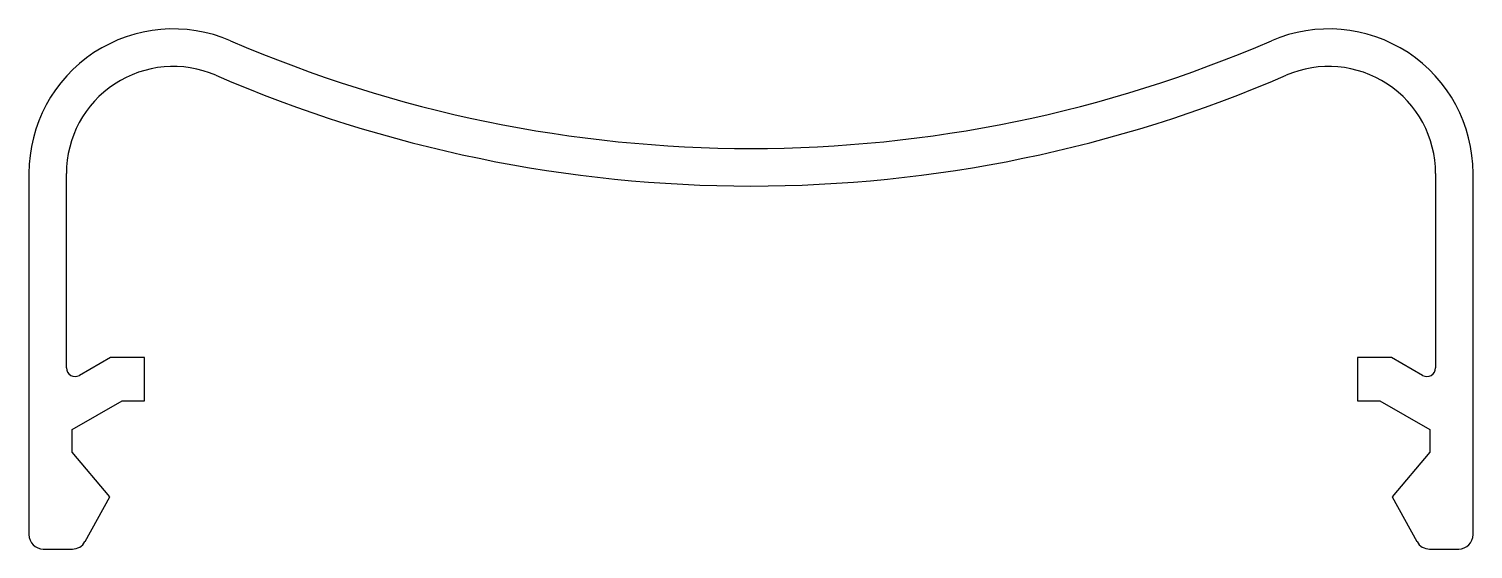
# Model space of a CAD drawing. Extents: x 609.7 to 659.7, y 468.9 to 486.9.
import ezdxf

# ---------------------------------------------------------------- set-up
doc = ezdxf.new("R2010")
doc.units = 0
doc.layers.add('290304SEND', color=182, linetype='CONTINUOUS')

msp = doc.modelspace()

# ---------------------------------------------------------------- linework, layer by layer
at = {"layer": '290304SEND', "color": 0}
for p, q in [((609.707, 481.906), (609.707, 469.406)), ((611.007, 475.177), (611.007, 481.906)), ((658.407, 481.906), (658.407, 475.177)), ((659.707, 469.406), (659.707, 481.906)), ((612.531, 475.537), (611.457, 474.917)), ((613.707, 475.537), (612.531, 475.537)), ((613.707, 474.037), (613.707, 475.537)), ((656.883, 475.537), (655.707, 475.537)), ((655.707, 475.537), (655.707, 474.037)), ((657.957, 474.917), (656.883, 475.537)), ((611.207, 473.04), (612.933, 474.037)), ((612.933, 474.037), (613.707, 474.037)), ((655.707, 474.037), (656.481, 474.037)), ((656.481, 474.037), (658.207, 473.04)), ((611.207, 472.264), (611.207, 473.04)), ((658.207, 473.04), (658.207, 472.264)), ((612.507, 470.715), (611.207, 472.264)), ((658.207, 472.264), (656.907, 470.715)), ((611.65, 469.164), (612.507, 470.715)), ((656.907, 470.715), (657.764, 469.164)), ((610.207, 468.906), (611.212, 468.906)), ((658.202, 468.906), (659.207, 468.906))]:
    msp.add_line(p, q, dxfattribs=at)
for centre, radius, start, end in [((614.707, 481.906), 5, 66.6277, 180), ((654.707, 481.906), 5, 360, 113.3723), ((634.707, 528.185), 45.415, 246.6277, 293.3723), ((614.707, 481.906), 3.7, 66.6277, 180), ((654.707, 481.906), 3.7, 360, 113.3723), ((634.707, 528.185), 46.715, 246.6277, 293.3723), ((611.307, 475.177), 0.3, 180, 300), ((658.107, 475.177), 0.3, 240, 0), ((610.207, 469.406), 0.5, 180, 270), ((611.212, 469.406), 0.5, 270, 331.0564), ((658.202, 469.406), 0.5, 208.9436, 270), ((659.207, 469.406), 0.5, 270, 0)]:
    msp.add_arc(centre, radius, start, end, dxfattribs=at)

doc.saveas('drawing.dxf')
